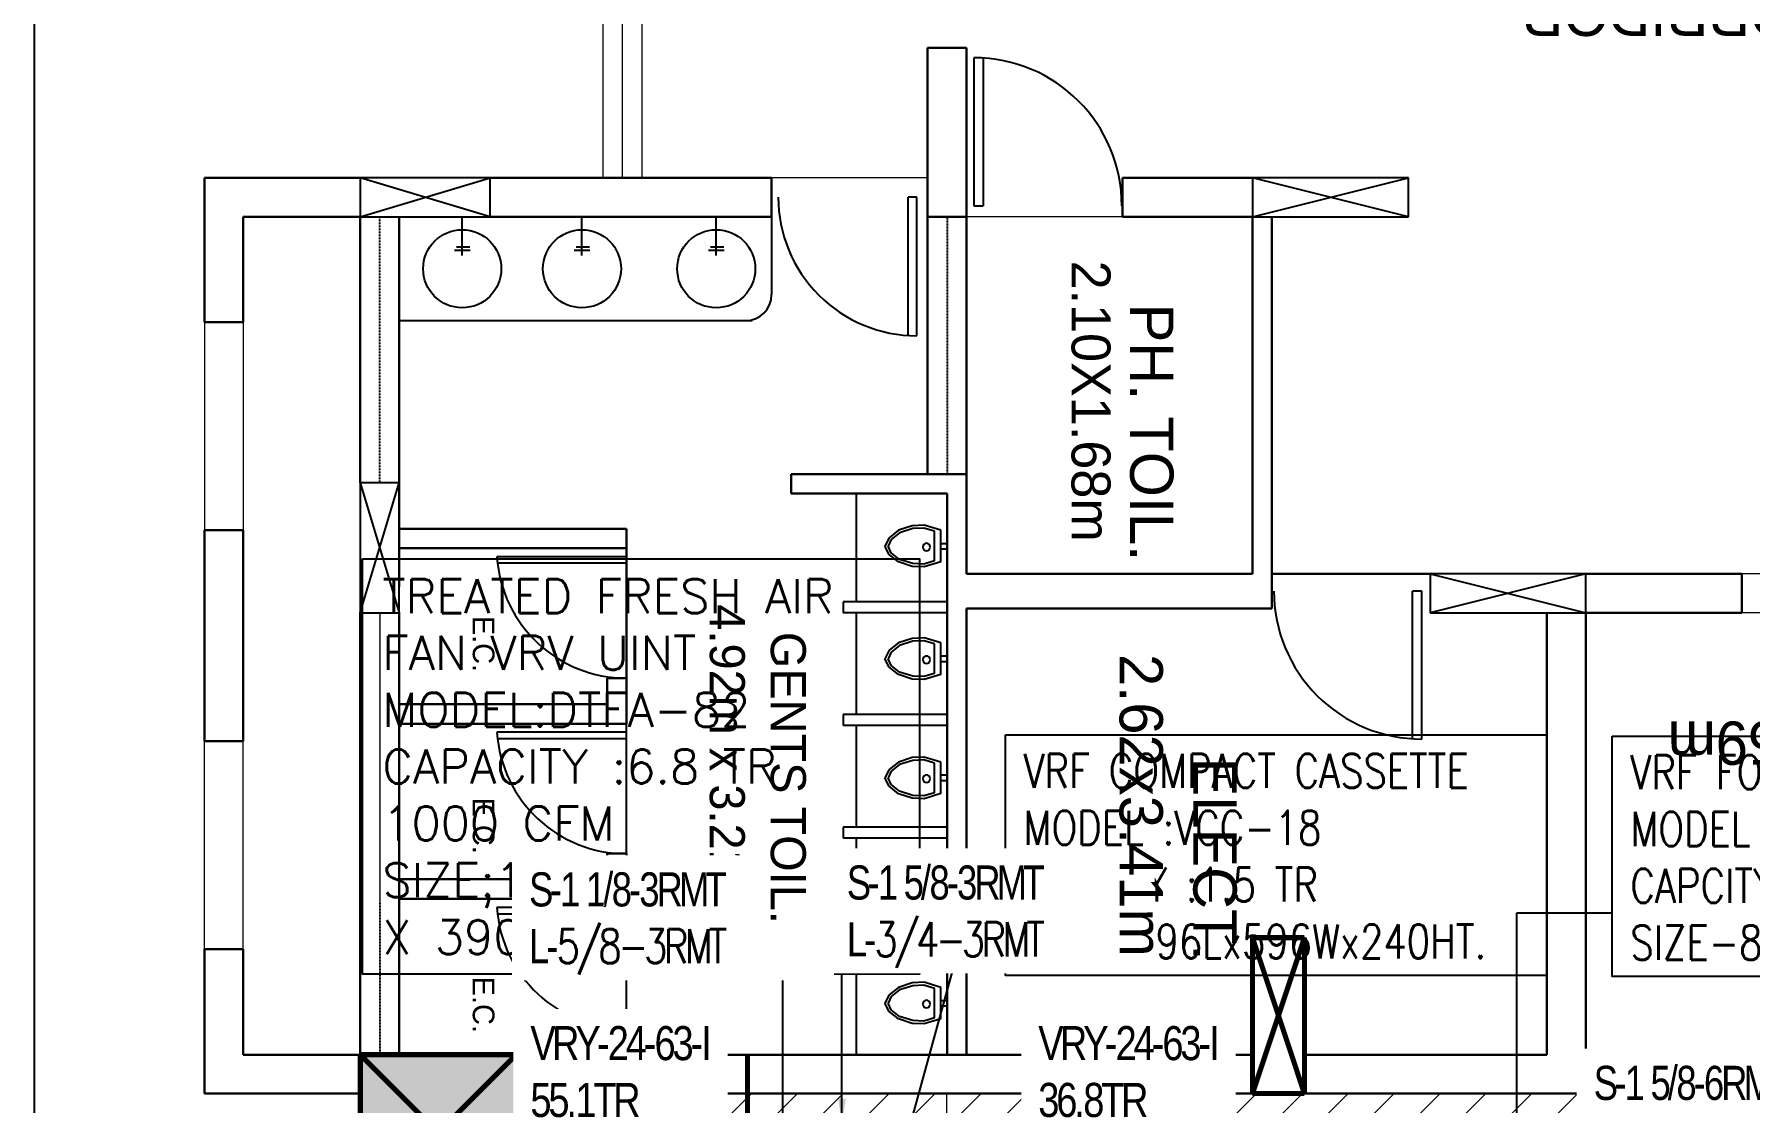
# Model space of a CAD drawing. Header units: millimetres. Extents: x 148480 to 578986, y 39883 to 155062.
# Drawn here: x 217004 to 227072, y 92126 to 98393 of the extents above; entities that cross this region are included whole.
import ezdxf

# ---------------------------------------------------------------- set-up
doc = ezdxf.new("R2010")
doc.units = ezdxf.units.MM
for name, pattern in [('CENTER', [2, 1.25, -0.25, 0.25, -0.25]), ('CONTINOUS', [0]), ('HIDDEN', [0.375, 0.25, -0.125])]:
    doc.linetypes.add(name, pattern=pattern)
for name, color, linetype in [('1', 8, 'Continuous'), ('15', 9, 'Continuous'), ('20', 5, 'Continuous'), ('CEN', 252, 'CENTER'), ('CONC-WALL', 1, 'Continuous'), ('doors', 9, 'Continuous'), ('fittings', 9, 'Continuous'), ('Hatch 01_UC', 7, 'Continuous'), ('HVAC TEXT', 7, 'Continuous'), ('HVAC-SECTIONS', 7, 'Continuous'), ('Layer2', 4, 'Continuous'), ('Layer4', 6, 'Continuous'), ('M-HVAC ELLIPTICAL DUCT', 6, 'Continuous'), ('M-HVAC VRV PIPE', 4, 'Continuous'), ('M-HVAC-SUPPLY AIR DUCT', 4, 'Continuous'), ('M-HVAC-TEXT', 7, 'Continuous'), ('PCE-HVACTEXT', 7, 'Continuous'), ('TEXT', 250, 'Continuous')]:
    doc.layers.add(name, color=color, linetype=linetype)
doc.layers.add('glass', color=7, linetype='Continuous', lineweight=0, true_color=0x0000d6)
for name, color, linetype, lineweight in [('I-PART-GYP', 6, 'Continuous', 30), ('ID-MODULAR', 44, 'Continuous', 9), ('P-PIPE-IDEN', 7, 'Continuous', 9)]:
    doc.layers.add(name, color=color, linetype=linetype, lineweight=lineweight)
doc.styles.add('Arial_2', font='arial.ttf', dxfattribs={"height": 75})
doc.styles.add('Arial_3', font='arial.ttf', dxfattribs={"height": 20.669291})
doc.styles.add('cg', font='GOTHIC.TTF', dxfattribs={"height": 0.5})
doc.styles.add('R', font='romans.shx')
doc.styles.add('ROMAND', font='romand__.ttf')
doc.styles.add('romans', font='stylu.ttf', dxfattribs={"height": 125})
doc.styles.add('rs', font='romans.shx', dxfattribs={"width": 0.75})
doc.dimstyles.new('GLAZ ALU', dxfattribs={"dimscale": 100, "dimtxt": 2, "dimasz": 1.4, "dimexe": 0.8, "dimexo": 0.8, "dimgap": 0.75, "dimtad": 1, "dimdec": 0, "dimzin": 0, "dimdsep": 46, "dimtxsty": 'rs', "dimcen": 0.09, "dimclrd": 8, "dimclre": 8, "dimclrt": 2, "dimadec": 0, "dimazin": 0, "dimtfac": 1, "dimtdec": 0, "dimtmove": 0, "dimatfit": 3, "dimfxl": 1, "dimtolj": 1, "dimtzin": 0, "dimarcsym": 0})
doc.dimstyles.new('Vayucon', dxfattribs={"dimtxt": 200, "dimasz": 150, "dimexe": 0, "dimexo": 0, "dimgap": 9e-05, "dimtad": 1, "dimdec": 0, "dimrnd": 5, "dimzin": 0, "dimdsep": 46, "dimtxsty": 'ROMAND', "dimcen": 90, "dimclrd": 42, "dimclre": 8, "dimclrt": 7, "dimadec": 0, "dimazin": 0, "dimtfac": 1, "dimtdec": 0, "dimtofl": 0, "dimtmove": 1, "dimatfit": 0, "dimfxl": 1, "dimtolj": 1, "dimtzin": 0, "dimarcsym": 0})
pattern_1 = [(225, (458171.04, 85860.92), (134.70384, -134.70384), [])]

# ---------------------------------------------------------------- blocks, each defined once
blk = doc.blocks.new('GFC1')
at = {"layer": 'Hatch 01_UC', "linetype": 'Continuous'}
h = blk.add_hatch(color=8, dxfattribs=at)
h.dxf.hatch_style = 1
h.paths.add_polyline_path([(292465, 92478), (291550, 92478), (291550, 93393), (292465, 93393)])
at = {"layer": '1', "color": 8, "linetype": 'Continuous'}
for p, q in [((294460, 96685), (294460, 96049)), ((294460, 96685), (294460, 96049)), ((294460, 95986), (294460, 95389)), ((294460, 95986), (294460, 95389)), ((294460, 95325), (294460, 94728)), ((294460, 95325), (294460, 94728)), ((294460, 94664), (294460, 94067)), ((294460, 94003), (294460, 93400))]:
    blk.add_line(p, q, dxfattribs=at)
at = {"layer": '1', "color": 8, "ltscale": 5}
for p, q in [((293113, 94573), (293113, 95335)), ((293113, 94573), (293113, 95335)), ((293113, 93545), (293113, 94307)), ((293113, 93545), (293113, 94307))]:
    blk.add_line(p, q, dxfattribs=at)
at = {"layer": '15', "color": 8, "linetype": 'Continuous'}
for p, q in [((292148, 98082), (292148, 98309)), ((292148, 98082), (292148, 98309)), ((292851, 98082), (292851, 98309)), ((292851, 98082), (292851, 98309)), ((293639, 98082), (293639, 98309)), ((293639, 98082), (293639, 98309)), ((292103, 98113), (292194, 98113)), ((292103, 98113), (292194, 98113)), ((292114, 98132), (292192, 98132)), ((292114, 98132), (292192, 98132)), ((292806, 98113), (292897, 98113)), ((292806, 98113), (292897, 98113)), ((292817, 98132), (292895, 98132)), ((292817, 98132), (292895, 98132)), ((293594, 98113), (293685, 98113)), ((293594, 98113), (293685, 98113)), ((293605, 98132), (293683, 98132)), ((293605, 98132), (293683, 98132))]:
    blk.add_line(p, q, dxfattribs=at)
for centre in [(292148, 98004), (292148, 98004), (292851, 98004), (292851, 98004), (293639, 98004), (293639, 98004)]:
    blk.add_circle(centre, 229, dxfattribs=at)
at = {"layer": '20', "color": 8, "linetype": 'HIDDEN', "ltscale": 0.2}
for p, q in [((291664, 96748), (291664, 98309)), ((291664, 96748), (291664, 98309)), ((294994, 98309), (294994, 96799)), ((294994, 98309), (294994, 96799)), ((291664, 95986), (291664, 93393)), ((291664, 95986), (291664, 93393))]:
    blk.add_line(p, q, dxfattribs=at)
at = {"layer": '20', "color": 8, "linetype": 'Continuous'}
for p, q in [((294384, 96049), (294384, 95986)), ((294994, 96049), (294384, 96049)), ((294994, 96049), (294384, 96049)), ((294384, 96049), (294384, 95986)), ((294994, 95986), (294384, 95986)), ((294994, 95986), (294384, 95986)), ((294384, 95389), (294384, 95325)), ((294994, 95389), (294384, 95389)), ((294994, 95389), (294384, 95389)), ((294384, 95389), (294384, 95325)), ((294994, 95325), (294384, 95325)), ((294994, 95325), (294384, 95325)), ((294384, 94728), (294384, 94664)), ((294994, 94728), (294384, 94728)), ((294994, 94664), (294384, 94664)), ((294384, 94067), (294384, 94003)), ((294994, 94067), (294384, 94067)), ((294994, 94003), (294384, 94003))]:
    blk.add_line(p, q, dxfattribs=at)
at = {"layer": 'CEN', "color": 8, "linetype": 'Continuous'}
for p, q in [((292312, 98309), (291550, 98538)), ((291550, 98309), (292312, 98538)), ((292312, 98538), (291550, 98538)), ((291550, 98538), (291550, 98309)), ((292312, 98309), (291550, 98538)), ((291550, 98309), (292312, 98538)), ((292312, 98538), (291550, 98538)), ((291550, 98538), (291550, 98309)), ((292312, 98309), (291550, 98538)), ((291550, 98309), (292312, 98538)), ((292312, 98538), (291550, 98538)), ((291550, 98538), (291550, 98309)), ((292312, 98309), (291550, 98538)), ((291550, 98309), (292312, 98538)), ((292312, 98538), (291550, 98538)), ((291550, 98538), (291550, 98309)), ((292312, 98309), (292312, 98538)), ((292312, 98309), (292312, 98538)), ((292312, 98309), (292312, 98538)), ((292312, 98309), (292312, 98538)), ((297701, 98309), (296786, 98538)), ((296786, 98309), (297701, 98538)), ((297701, 98538), (296786, 98538)), ((296786, 98538), (296786, 98309)), ((297701, 98309), (296786, 98538)), ((296786, 98309), (297701, 98538)), ((297701, 98538), (296786, 98538)), ((296786, 98538), (296786, 98309)), ((297701, 98309), (296786, 98538)), ((296786, 98309), (297701, 98538)), ((297701, 98538), (296786, 98538)), ((296786, 98538), (296786, 98309)), ((297701, 98309), (296786, 98538)), ((296786, 98309), (297701, 98538)), ((297701, 98538), (296786, 98538)), ((296786, 98538), (296786, 98309)), ((297701, 98309), (297701, 98538)), ((297701, 98309), (297701, 98538)), ((297701, 98309), (297701, 98538)), ((297701, 98309), (297701, 98538)), ((291550, 98309), (292312, 98309)), ((291550, 98309), (292312, 98309)), ((291550, 98309), (292312, 98309)), ((291550, 98309), (292312, 98309)), ((296786, 98309), (297701, 98309)), ((296786, 98309), (297701, 98309)), ((296786, 98309), (297701, 98309)), ((296786, 98309), (297701, 98309)), ((291550, 95986), (291778, 96748)), ((291550, 96748), (291778, 95986)), ((291550, 96748), (291550, 95986)), ((291778, 96748), (291550, 96748)), ((291550, 95986), (291778, 96748)), ((291550, 96748), (291778, 95986)), ((291550, 96748), (291550, 95986)), ((291778, 96748), (291550, 96748)), ((291550, 95986), (291778, 96748)), ((291550, 96748), (291778, 95986)), ((291550, 96748), (291550, 95986)), ((291778, 96748), (291550, 96748)), ((291550, 95986), (291778, 96748)), ((291550, 96748), (291778, 95986)), ((291550, 96748), (291550, 95986)), ((291778, 96748), (291550, 96748)), ((291778, 95986), (291778, 96748)), ((291778, 95986), (291778, 96748)), ((291778, 95986), (291778, 96748)), ((291778, 95986), (291778, 96748)), ((297828, 96215), (298743, 95986)), ((298743, 96215), (297828, 95986)), ((298743, 96215), (297828, 96215)), ((297828, 96215), (297828, 95986)), ((297828, 96215), (298743, 95986)), ((298743, 96215), (297828, 95986)), ((298743, 96215), (297828, 96215)), ((297828, 96215), (297828, 95986)), ((298743, 95986), (298743, 96215)), ((298743, 95986), (298743, 96215)), ((291550, 95986), (291778, 95986)), ((291550, 95986), (291778, 95986)), ((291550, 95986), (291778, 95986)), ((291550, 95986), (291778, 95986)), ((297828, 95986), (298743, 95986)), ((297828, 95986), (298743, 95986))]:
    blk.add_line(p, q, dxfattribs=at)
at = {"layer": 'CEN', "color": 8, "linetype": 'Continuous', "lineweight": 0}
for p, q in [((296786, 94080), (297091, 93165)), ((297091, 94080), (296786, 93165)), ((296786, 93165), (296786, 94080)), ((296786, 94080), (297091, 94080)), ((296786, 94080), (297091, 93165)), ((297091, 94080), (296786, 93165)), ((296786, 93165), (296786, 94080)), ((296786, 94080), (297091, 94080)), ((297091, 94080), (297091, 93165)), ((297091, 94080), (297091, 93165)), ((292465, 93393), (291550, 93393)), ((292465, 93393), (291550, 92478)), ((291550, 93393), (292465, 92478)), ((291550, 93393), (291550, 92478)), ((292465, 93393), (291550, 93393)), ((292465, 93393), (291550, 92478)), ((291550, 93393), (292465, 92478)), ((291550, 93393), (291550, 92478)), ((292465, 92478), (292465, 93393)), ((292465, 92478), (292465, 93393)), ((297091, 93165), (296786, 93165)), ((297091, 93165), (296786, 93165))]:
    blk.add_line(p, q, dxfattribs=at)
at = {"layer": 'CEN', "color": 8, "linetype": 'HIDDEN', "lineweight": 0, "ltscale": 1500}
blk.add_lwpolyline([(293822, 93397), (293822, 91127), (291552, 91127)], dxfattribs=at)
at = {"layer": 'CONC-WALL', "color": 8, "linetype": 'Continuous', "lineweight": 30}
for p, q in [((294879, 98309), (294879, 99300)), ((294879, 99300), (295108, 99300)), ((294879, 99300), (295108, 99300)), ((294879, 98309), (294879, 99300)), ((295108, 98309), (295108, 99300)), ((295108, 98309), (295108, 99300)), ((290635, 97690), (290635, 98538)), ((290635, 97690), (290635, 98538)), ((291550, 98538), (290635, 98538)), ((291550, 98538), (290635, 98538)), ((291550, 98538), (290635, 98538)), ((291550, 98538), (290635, 98538)), ((290635, 97690), (290635, 98538)), ((290635, 97690), (290635, 98538)), ((293964, 98538), (292312, 98538)), ((293964, 98538), (292312, 98538)), ((293964, 98309), (293964, 98538)), ((293964, 98309), (293964, 98538)), ((296023, 98309), (296023, 98538)), ((296786, 98538), (296023, 98538)), ((296023, 98309), (296023, 98538)), ((296786, 98538), (296023, 98538)), ((290863, 97690), (290863, 98309)), ((290863, 97690), (290863, 98309)), ((291550, 98309), (290863, 98309)), ((291550, 98309), (290863, 98309)), ((291550, 98309), (290863, 98309)), ((291550, 98309), (290863, 98309)), ((290863, 97690), (290863, 98309)), ((290863, 97690), (290863, 98309)), ((291550, 98309), (291550, 96748)), ((291550, 98309), (291550, 96748)), ((291778, 98309), (291778, 96138)), ((291778, 98309), (291778, 96138)), ((293964, 98309), (292312, 98309)), ((293964, 98309), (292312, 98309)), ((295108, 98309), (294879, 98309)), ((294879, 98309), (294879, 96799)), ((294879, 98309), (294879, 96799)), ((295108, 98309), (294879, 98309)), ((295108, 98309), (295108, 96799)), ((295108, 98309), (295108, 96799)), ((296786, 98309), (296023, 98309)), ((296786, 98309), (296023, 98309)), ((296786, 96215), (296786, 98309)), ((296786, 96215), (296786, 98309)), ((296900, 96011), (296900, 98309)), ((296900, 96011), (296900, 98309)), ((290635, 97690), (290863, 97690)), ((290635, 97690), (290863, 97690)), ((290635, 97690), (290863, 97690)), ((290635, 97690), (290863, 97690)), ((295108, 96799), (294079, 96799)), ((294079, 96685), (294079, 96799)), ((294079, 96685), (294079, 96799)), ((295108, 96799), (294079, 96799)), ((295108, 96215), (295108, 96799)), ((295108, 96215), (295108, 96799)), ((294994, 96685), (294079, 96685)), ((294994, 96685), (294079, 96685)), ((294994, 93393), (294994, 96685)), ((294994, 93393), (294994, 96685)), ((290635, 96470), (290863, 96470)), ((290635, 96470), (290635, 95232)), ((290635, 96470), (290863, 96470)), ((290635, 96470), (290635, 95232)), ((290635, 96470), (290635, 95232)), ((290635, 96470), (290863, 96470)), ((290635, 96470), (290635, 95232)), ((290635, 96470), (290863, 96470)), ((290863, 96470), (290863, 95232)), ((290863, 96470), (290863, 95232)), ((290863, 96470), (290863, 95232)), ((290863, 96470), (290863, 95232)), ((293113, 96479), (291778, 96479)), ((293113, 96479), (291778, 96479)), ((293113, 96479), (293113, 96365)), ((293113, 96479), (293113, 96365)), ((293113, 96365), (291778, 96365)), ((293113, 96365), (291778, 96365)), ((293113, 95602), (293113, 96365)), ((293113, 95602), (293113, 96365)), ((296786, 96215), (295108, 96215)), ((296786, 96215), (295108, 96215)), ((297828, 96215), (296900, 96215)), ((297828, 96215), (296900, 96215)), ((298743, 96215), (299627, 96215)), ((298743, 96215), (299658, 96215)), ((299658, 95986), (299658, 96215)), ((291550, 95986), (291550, 93393)), ((291550, 95986), (291550, 93393)), ((291778, 95986), (291778, 93393)), ((291778, 95986), (291778, 93393)), ((295108, 93393), (295108, 96011)), ((296900, 96011), (295108, 96011)), ((295108, 93393), (295108, 96011)), ((296900, 96011), (295108, 96011)), ((298514, 95986), (298514, 93393)), ((298514, 95986), (298514, 93393)), ((298743, 95986), (298743, 93393)), ((298743, 95986), (298743, 93393)), ((298743, 95986), (299627, 95986)), ((298743, 95986), (299658, 95986)), ((293113, 95602), (292998, 95602)), ((292998, 95602), (292998, 95450)), ((292998, 95602), (292998, 95450)), ((293113, 95602), (292998, 95602)), ((293113, 95602), (293113, 95335)), ((293113, 95602), (293113, 95335)), ((292998, 95450), (291778, 95450)), ((292998, 95450), (291778, 95450)), ((293113, 95335), (291778, 95335)), ((293113, 95335), (291778, 95335)), ((290635, 95232), (290863, 95232)), ((290635, 95232), (290863, 95232)), ((290635, 95232), (290863, 95232)), ((290635, 95232), (290863, 95232)), ((293113, 94573), (292998, 94573)), ((292998, 94573), (292998, 94422)), ((292998, 94573), (292998, 94422)), ((293113, 94573), (292998, 94573)), ((293113, 94573), (293113, 94307)), ((293113, 94573), (293113, 94307)), ((291778, 94422), (292998, 94422)), ((291778, 94422), (292998, 94422)), ((291778, 94307), (293113, 94307)), ((291778, 94307), (293113, 94307)), ((290635, 93165), (290635, 94012)), ((290635, 93165), (290635, 94012)), ((290635, 94012), (290863, 94012)), ((290635, 94012), (290863, 94012)), ((290635, 93165), (290635, 94012)), ((290635, 93165), (290635, 94012)), ((290635, 94012), (290863, 94012)), ((290635, 94012), (290863, 94012)), ((290635, 94012), (290863, 94012)), ((290635, 94012), (290863, 94012)), ((290635, 93165), (290635, 94012)), ((290635, 93165), (290635, 94012)), ((290635, 94012), (290863, 94012)), ((290635, 94012), (290863, 94012)), ((290635, 93165), (290635, 94012)), ((290635, 93165), (290635, 94012)), ((290863, 93393), (290863, 94012)), ((290863, 93393), (290863, 94012)), ((290863, 93393), (290863, 94012)), ((290863, 93393), (290863, 94012)), ((290863, 93393), (290863, 94012)), ((290863, 93393), (290863, 94012)), ((290863, 93393), (290863, 94012)), ((290863, 93393), (290863, 94012)), ((292998, 93545), (293113, 93545)), ((292998, 93545), (292998, 93393)), ((292998, 93545), (292998, 93393)), ((292998, 93545), (293113, 93545)), ((293113, 93545), (293113, 93393)), ((293113, 93545), (293113, 93393)), ((290863, 93393), (291550, 93393)), ((290863, 93393), (291550, 93393)), ((292998, 93393), (292465, 93393)), ((292998, 93393), (292465, 93393)), ((294994, 93393), (293113, 93393)), ((294994, 93393), (293113, 93393)), ((296786, 93393), (293151, 93393)), ((296786, 93393), (295108, 93393)), ((298514, 93393), (297091, 93393)), ((298514, 93393), (297091, 93393)), ((301361, 93393), (298743, 93393)), ((301361, 93393), (298743, 93393)), ((291550, 93165, -141), (290635, 93165)), ((296824, 93165), (292465, 93165)), ((296786, 93165), (292465, 93165)), ((298463, 93165), (297091, 93165)), ((301399, 93165), (297129, 93165)), ((301399, 93165), (297129, 93165))]:
    blk.add_line(p, q, dxfattribs=at)
at = {"layer": 'DEFPOINTS', "color": 8, "linetype": 'Continuous'}
blk.add_lwpolyline([(330909, 62387), (289637, 62387), (289637, 144737), (330909, 144737)], close=True, dxfattribs=at)
at = {"layer": 'doors', "color": 8, "linetype": 'Continuous'}
for p, q in [((295151, 99242), (295151, 98374)), ((295151, 99242), (295151, 98374)), ((295205, 99240), (295205, 98374)), ((295205, 99240), (295205, 98374)), ((294765, 97612), (294765, 98424)), ((294816, 98424), (294765, 98424)), ((294765, 97612), (294765, 98424)), ((294816, 98424), (294765, 98424)), ((294816, 97610), (294816, 98424)), ((294816, 97610), (294816, 98424)), ((295151, 98374), (295205, 98374)), ((295151, 98374), (295205, 98374)), ((293113, 96314), (292352, 96314)), ((293113, 96314), (292352, 96314)), ((293113, 96276), (292356, 96276)), ((293113, 96276), (292356, 96276)), ((293113, 96276), (293113, 96314)), ((293113, 96276), (293113, 96314)), ((297726, 95247), (297726, 96113)), ((297780, 96113), (297726, 96113)), ((297726, 95247), (297726, 96113)), ((297780, 96113), (297726, 96113)), ((297780, 95245), (297780, 96113)), ((297780, 95245), (297780, 96113)), ((293113, 95285), (292352, 95285)), ((293113, 95285), (292352, 95285)), ((293113, 95246), (292356, 95246)), ((293113, 95246), (292356, 95246)), ((293113, 95246), (293113, 95285)), ((293113, 95246), (293113, 95285)), ((293113, 94256), (292352, 94256)), ((293113, 94256), (292352, 94256)), ((293113, 94218), (293113, 94256)), ((293113, 94218), (293113, 94256)), ((293113, 94218), (292356, 94218)), ((293113, 94218), (292356, 94218))]:
    blk.add_line(p, q, dxfattribs=at)
for centre, radius, start, end in [((295151, 98374), 868, 0, 90), ((295151, 98374), 868, 0, 90), ((295151, 98374), 868, 0, 90), ((295151, 98374), 868, 0, 90), ((294816, 98424), 813, 180, 270), ((294816, 98424), 813, 180, 270), ((294816, 98424), 813, 180, 270), ((294816, 98424), 813, 180, 270), ((293113, 96365), 763, 183.8226, 270), ((293113, 96365), 763, 183.8226, 270), ((297780, 96113), 868, 180, 270), ((297780, 96113), 868, 180, 270), ((297780, 96113), 868, 180, 270), ((297780, 96113), 868, 180, 270), ((293113, 95335), 763, 183.8226, 270), ((293113, 95335), 763, 183.8226, 270), ((293113, 94307), 763, 183.8226, 270), ((293113, 94307), 763, 183.8226, 270)]:
    blk.add_arc(centre, radius, start, end, dxfattribs=at)
at = {"layer": 'fittings', "color": 8, "ltscale": 5}
for p, q in [((293964, 98309), (293964, 97852)), ((293964, 98309), (293964, 97852)), ((293850, 97699), (291778, 97699)), ((293850, 97699), (291778, 97699))]:
    blk.add_line(p, q, dxfattribs=at)
at = {"layer": 'fittings', "color": 8, "linetype": 'Continuous'}
for p, q in [((294708, 96470, -32), (294653, 96426, -32)), ((294708, 96470, -32), (294653, 96426, -32)), ((294715, 96455, -32), (294666, 96416, -32)), ((294715, 96455, -32), (294666, 96416, -32)), ((294789, 96496, -32), (294708, 96470, -32)), ((294789, 96496, -32), (294708, 96470, -32)), ((294792, 96480, -32), (294715, 96455, -32)), ((294792, 96480, -32), (294715, 96455, -32)), ((294859, 96499, -32), (294789, 96496, -32)), ((294859, 96499, -32), (294789, 96496, -32)), ((294857, 96483, -32), (294792, 96480, -32)), ((294857, 96483, -32), (294792, 96480, -32)), ((294920, 96464, -32), (294857, 96483, -32)), ((294920, 96464, -32), (294857, 96483, -32)), ((294958, 96470, -32), (294859, 96499, -32)), ((294958, 96470, -32), (294859, 96499, -32)), ((294920, 96290, -32), (294920, 96464, -32)), ((294920, 96290, -32), (294920, 96464, -32)), ((294958, 96284, -32), (294958, 96470, -32)), ((294958, 96284, -32), (294958, 96470, -32)), ((294653, 96426, -32), (294629, 96377, -32)), ((294653, 96426, -32), (294629, 96377, -32)), ((294653, 96328, -32), (294629, 96377, -32)), ((294653, 96328, -32), (294629, 96377, -32)), ((294666, 96416, -32), (294647, 96377, -32)), ((294666, 96416, -32), (294647, 96377, -32)), ((294666, 96338, -32), (294647, 96377, -32)), ((294666, 96338, -32), (294647, 96377, -32)), ((294958, 96393), (294994, 96393)), ((294958, 96393), (294994, 96393)), ((294958, 96361), (294994, 96361)), ((294958, 96361), (294994, 96361)), ((294708, 96284, -32), (294653, 96328, -32)), ((294708, 96284, -32), (294653, 96328, -32)), ((294715, 96299, -32), (294666, 96338, -32)), ((294715, 96299, -32), (294666, 96338, -32)), ((294789, 96258, -32), (294708, 96284, -32)), ((294789, 96258, -32), (294708, 96284, -32)), ((294792, 96274, -32), (294715, 96299, -32)), ((294792, 96274, -32), (294715, 96299, -32)), ((294859, 96255, -32), (294789, 96258, -32)), ((294859, 96255, -32), (294789, 96258, -32)), ((294857, 96271, -32), (294792, 96274, -32)), ((294857, 96271, -32), (294792, 96274, -32)), ((294920, 96290, -32), (294857, 96271, -32)), ((294920, 96290, -32), (294857, 96271, -32)), ((294958, 96284, -32), (294859, 96255, -32)), ((294958, 96284, -32), (294859, 96255, -32)), ((294653, 95766, -32), (294629, 95716, -32)), ((294653, 95766, -32), (294629, 95716, -32)), ((294666, 95755, -32), (294647, 95716, -32)), ((294666, 95755, -32), (294647, 95716, -32)), ((294708, 95809, -32), (294653, 95766, -32)), ((294708, 95809, -32), (294653, 95766, -32)), ((294715, 95794, -32), (294666, 95755, -32)), ((294715, 95794, -32), (294666, 95755, -32)), ((294789, 95835, -32), (294708, 95809, -32)), ((294789, 95835, -32), (294708, 95809, -32)), ((294792, 95819, -32), (294715, 95794, -32)), ((294792, 95819, -32), (294715, 95794, -32)), ((294859, 95838, -32), (294789, 95835, -32)), ((294859, 95838, -32), (294789, 95835, -32)), ((294857, 95822, -32), (294792, 95819, -32)), ((294857, 95822, -32), (294792, 95819, -32)), ((294920, 95803, -32), (294857, 95822, -32)), ((294920, 95803, -32), (294857, 95822, -32)), ((294958, 95809, -32), (294859, 95838, -32)), ((294958, 95809, -32), (294859, 95838, -32)), ((294920, 95629, -32), (294920, 95803, -32)), ((294920, 95629, -32), (294920, 95803, -32)), ((294958, 95624, -32), (294958, 95809, -32)), ((294958, 95624, -32), (294958, 95809, -32)), ((294653, 95667, -32), (294629, 95716, -32)), ((294653, 95667, -32), (294629, 95716, -32)), ((294666, 95677, -32), (294647, 95716, -32)), ((294666, 95677, -32), (294647, 95716, -32)), ((294708, 95623, -32), (294653, 95667, -32)), ((294708, 95623, -32), (294653, 95667, -32)), ((294715, 95638, -32), (294666, 95677, -32)), ((294715, 95638, -32), (294666, 95677, -32)), ((294958, 95733), (294994, 95733)), ((294958, 95733), (294994, 95733)), ((294958, 95700), (294994, 95700)), ((294958, 95700), (294994, 95700)), ((294789, 95597, -32), (294708, 95623, -32)), ((294789, 95597, -32), (294708, 95623, -32)), ((294792, 95613, -32), (294715, 95638, -32)), ((294792, 95613, -32), (294715, 95638, -32)), ((294859, 95594, -32), (294789, 95597, -32)), ((294859, 95594, -32), (294789, 95597, -32)), ((294857, 95611, -32), (294792, 95613, -32)), ((294857, 95611, -32), (294792, 95613, -32)), ((294920, 95629, -32), (294857, 95611, -32)), ((294920, 95629, -32), (294857, 95611, -32)), ((294958, 95624, -32), (294859, 95594, -32)), ((294958, 95624, -32), (294859, 95594, -32)), ((294859, 95139, -32), (294789, 95136, -32)), ((294859, 95139, -32), (294789, 95136, -32)), ((294958, 95110, -32), (294859, 95139, -32)), ((294958, 95110, -32), (294859, 95139, -32)), ((294653, 95067, -32), (294629, 95017, -32)), ((294653, 95067, -32), (294629, 95017, -32)), ((294666, 95056, -32), (294647, 95017, -32)), ((294666, 95056, -32), (294647, 95017, -32)), ((294708, 95110, -32), (294653, 95067, -32)), ((294708, 95110, -32), (294653, 95067, -32)), ((294715, 95096, -32), (294666, 95056, -32)), ((294715, 95096, -32), (294666, 95056, -32)), ((294789, 95136, -32), (294708, 95110, -32)), ((294789, 95136, -32), (294708, 95110, -32)), ((294792, 95120, -32), (294715, 95096, -32)), ((294792, 95120, -32), (294715, 95096, -32)), ((294857, 95123, -32), (294792, 95120, -32)), ((294857, 95123, -32), (294792, 95120, -32)), ((294920, 95104, -32), (294857, 95123, -32)), ((294920, 95104, -32), (294857, 95123, -32)), ((294920, 94930, -32), (294920, 95104, -32)), ((294920, 94930, -32), (294920, 95104, -32)), ((294958, 94925, -32), (294958, 95110, -32)), ((294958, 94925, -32), (294958, 95110, -32)), ((294653, 94968, -32), (294629, 95017, -32)), ((294653, 94968, -32), (294629, 95017, -32)), ((294666, 94978, -32), (294647, 95017, -32)), ((294666, 94978, -32), (294647, 95017, -32)), ((294708, 94924, -32), (294653, 94968, -32)), ((294708, 94924, -32), (294653, 94968, -32)), ((294715, 94939, -32), (294666, 94978, -32)), ((294715, 94939, -32), (294666, 94978, -32)), ((294792, 94914, -32), (294715, 94939, -32)), ((294792, 94914, -32), (294715, 94939, -32)), ((294958, 95034), (294994, 95034)), ((294958, 95034), (294994, 95034)), ((294958, 95001), (294994, 95001)), ((294958, 95001), (294994, 95001)), ((294789, 94898, -32), (294708, 94924, -32)), ((294789, 94898, -32), (294708, 94924, -32)), ((294859, 94895, -32), (294789, 94898, -32)), ((294859, 94895, -32), (294789, 94898, -32)), ((294857, 94912, -32), (294792, 94914, -32)), ((294857, 94912, -32), (294792, 94914, -32)), ((294920, 94930, -32), (294857, 94912, -32)), ((294920, 94930, -32), (294857, 94912, -32)), ((294958, 94925, -32), (294859, 94895, -32)), ((294958, 94925, -32), (294859, 94895, -32)), ((294708, 94449, -32), (294653, 94406, -32)), ((294715, 94435, -32), (294666, 94395, -32)), ((294789, 94475, -32), (294708, 94449, -32)), ((294792, 94459, -32), (294715, 94435, -32)), ((294859, 94478, -32), (294789, 94475, -32)), ((294857, 94462, -32), (294792, 94459, -32)), ((294920, 94443, -32), (294857, 94462, -32)), ((294958, 94449, -32), (294859, 94478, -32)), ((294920, 94270, -32), (294920, 94443, -32)), ((294958, 94264, -32), (294958, 94449, -32)), ((294653, 94406, -32), (294629, 94356, -32)), ((294653, 94307, -32), (294629, 94356, -32)), ((294666, 94395, -32), (294647, 94356, -32)), ((294666, 94317, -32), (294647, 94356, -32)), ((294958, 94373), (294994, 94373)), ((294958, 94340), (294994, 94340)), ((294708, 94264, -32), (294653, 94307, -32)), ((294715, 94278, -32), (294666, 94317, -32)), ((294789, 94237, -32), (294708, 94264, -32)), ((294792, 94253, -32), (294715, 94278, -32)), ((294859, 94234, -32), (294789, 94237, -32)), ((294857, 94251, -32), (294792, 94253, -32)), ((294920, 94270, -32), (294857, 94251, -32)), ((294958, 94264, -32), (294859, 94234, -32)), ((294653, 93745, -32), (294629, 93696, -32)), ((294666, 93735, -32), (294647, 93696, -32)), ((294708, 93788, -32), (294653, 93745, -32)), ((294715, 93774, -32), (294666, 93735, -32)), ((294789, 93815, -32), (294708, 93788, -32)), ((294792, 93798, -32), (294715, 93774, -32)), ((294859, 93818, -32), (294789, 93815, -32)), ((294857, 93801, -32), (294792, 93798, -32)), ((294920, 93782, -32), (294857, 93801, -32)), ((294958, 93788, -32), (294859, 93818, -32)), ((294920, 93609, -32), (294920, 93782, -32)), ((294958, 93603, -32), (294958, 93788, -32)), ((294653, 93646, -32), (294629, 93696, -32)), ((294666, 93657, -32), (294647, 93696, -32)), ((294708, 93603, -32), (294653, 93646, -32)), ((294715, 93617, -32), (294666, 93657, -32)), ((294958, 93712), (294994, 93712)), ((294958, 93679), (294994, 93679)), ((294789, 93576, -32), (294708, 93603, -32)), ((294792, 93593, -32), (294715, 93617, -32)), ((294859, 93574, -32), (294789, 93576, -32)), ((294857, 93590, -32), (294792, 93593, -32)), ((294920, 93609, -32), (294857, 93590, -32)), ((294958, 93603, -32), (294859, 93574, -32))]:
    blk.add_line(p, q, dxfattribs=at)
at = {"layer": 'fittings', "color": 8, "ltscale": 5}
blk.add_arc((293812, 97852), 152, 270, 0, dxfattribs=at)
blk.add_arc((293812, 97852), 152, 270, 0, dxfattribs=at)
at = {"layer": 'fittings', "color": 8, "linetype": 'Continuous', "extrusion": (0, 0, -1)}
for centre in [(294873, 96371, -32), (294873, 96371, -32), (294873, 95710, -32), (294873, 95710, -32), (294873, 95012, -32), (294873, 95012, -32), (294873, 94351, -32), (294873, 93690, -32)]:
    blk.add_ellipse(centre, major_axis=(22.1, 0), ratio=1, dxfattribs=at)
at = {"layer": 'glass', "color": 8, "linetype": 'Continuous'}
for p, q in [((292973, 101323), (292973, 98538)), ((292973, 101323), (292973, 98538)), ((293087, 101323), (293087, 98538)), ((293087, 101323), (293087, 98538)), ((293202, 101323), (293202, 98538)), ((293202, 101323), (293202, 98538)), ((294879, 98538), (293964, 98538)), ((294879, 98538), (293964, 98538)), ((296023, 98309), (295108, 98309)), ((296023, 98309), (295108, 98309)), ((290635, 97690), (290635, 96470)), ((290635, 97690), (290635, 96470)), ((290635, 97690), (290635, 96470)), ((290635, 97690), (290635, 96470)), ((290863, 97690), (290863, 96470)), ((290863, 97690), (290863, 96470)), ((290863, 97690), (290863, 96470)), ((290863, 97690), (290863, 96470)), ((300542, 96215), (299627, 96215)), ((300573, 96215), (299658, 96215)), ((300542, 95986), (299627, 95986)), ((300573, 95986), (299658, 95986)), ((290635, 94012), (290635, 95232)), ((290635, 94012), (290635, 95232)), ((290635, 94012), (290635, 95232)), ((290635, 94012), (290635, 95232)), ((290863, 94012), (290863, 95232)), ((290863, 94012), (290863, 95232)), ((290863, 94012), (290863, 95232)), ((290863, 94012), (290863, 95232))]:
    blk.add_line(p, q, dxfattribs=at)
at = {"layer": 'I-PART-GYP', "color": 8, "linetype": 'CONTINOUS'}
blk.add_lwpolyline([(295540, 89600), (295440, 89600), (295440, 93165), (295540, 93165)], close=True, dxfattribs=at)
at = {"layer": 'ID-MODULAR', "color": 8}
blk.add_lwpolyline([(295440, 93165), (294990, 93165), (294990, 91515), (295440, 91515)], close=True, dxfattribs=at)
at = {"layer": 'TEXT', "color": 8, "style": 'cg'}
for s, height, rotation, p in [('1.83mWIDE CORRIDOR', 254.17, 180, (302143, 99624)), ('2.10X1.68m', 228.8, 270, (295724, 98052)), ('PH. TOIL.', 254.2, 270, (296068, 97799)), ('PH. TOIL.', 254.2, 270, (296068, 97799)), ('E.C.', 127.1, 270, (292210, 95968)), ('E.C.', 127.1, 270, (292210, 95968)), ('4.92m x 3.21m', 205.88, 270, (293601, 96035)), ('GENTS TOIL.', 205.88, 270, (293959, 95874)), ('GENTS TOIL.', 205.88, 270, (293959, 95874)), ('2.62x3.41m', 254.2, 270, (296006, 95744)), ('2.74x2.59m', 254.2, 180, (300999, 95348)), ('ELECT.', 254.2, 270, (296439, 95136)), ('ELECT.', 254.2, 270, (296439, 95136)), ('E.C.', 127.1, 270, (292210, 94902)), ('E.C.', 127.1, 270, (292210, 94902)), ('E.C.', 127.1, 270, (292210, 93851)), ('E.C.', 127.1, 270, (292210, 93851))]:
    blk.add_text(s, height=height, rotation=rotation, dxfattribs=at).set_placement(p)
blk = doc.blocks.new('celling')
at = {"layer": 'Hatch 01_UC', "linetype": 'Continuous', "lineweight": 0, "transparency": 33554597}
h = blk.add_hatch(dxfattribs=at)
h.set_pattern_fill('ANSI31', color=8, scale=60, angle=180)
h.set_pattern_definition(pattern_1)
h.paths.add_polyline_path([(302278, 37150), (302278, 38950), (302878, 38950), (302878, 39550), (304678, 39550), (304678, 37150)], flags=16)
h.paths.add_polyline_path([(301747, 39446), (301747, 36568), (305210, 36568), (305210, 40132), (302234, 40132), (302234, 39446)])
h = blk.add_hatch(dxfattribs=at)
h.set_pattern_fill('ANSI31', color=8, scale=60, angle=180)
h.set_pattern_definition(pattern_1)
h.paths.add_polyline_path([(305850, 37139), (305850, 39539), (310050, 39539), (310050, 37139)], flags=16)
h.paths.add_polyline_path([(305310, 40132), (305310, 36568), (310590, 36568), (310590, 40132)])
at = {"layer": 'Hatch 01_UC', "color": 8, "linetype": 'Continuous', "lineweight": 0}
for points in [[(305210, 40132), (302234, 40132), (302234, 39446), (301747, 39446), (301747, 36568), (305210, 36568)], [(310590, 40132), (305310, 40132), (305310, 36568), (310590, 36568)]]:
    blk.add_lwpolyline(points, close=True, dxfattribs=at)
blk = doc.blocks.new('BEAM')
at = {"layer": 'CEN', "color": 11, "linetype": 'Continuous', "lineweight": 0, "const_width": 30}
for points in [[(356786, 94080), (357091, 94080)], [(356786, 93165), (356786, 94080)], [(357091, 94080), (356786, 93165)], [(356786, 94080), (357091, 93165)], [(356786, 94080), (357091, 94080)], [(356786, 93165), (356786, 94080)], [(357091, 94080), (356786, 93165)], [(356786, 94080), (357091, 93165)], [(357091, 94080), (357091, 93165)], [(357091, 94080), (357091, 93165)], [(351550, 93393), (351550, 92478)], [(351550, 93393), (352465, 92478)], [(352465, 93393), (351550, 92478)], [(352465, 93393), (351550, 93393)], [(351550, 93393), (351550, 92478)], [(351550, 93393), (352465, 92478)], [(352465, 93393), (351550, 92478)], [(352465, 93393), (351550, 93393)], [(352465, 92478), (352465, 93393)], [(352465, 92478), (352465, 93393)], [(357091, 93165), (356786, 93165)], [(357091, 93165), (356786, 93165)]]:
    blk.add_lwpolyline(points, dxfattribs=at)
at = {"layer": 'CEN', "color": 11, "linetype": 'HIDDEN', "lineweight": 0, "ltscale": 1500, "const_width": 30}
blk.add_lwpolyline([(353822, 93397), (353822, 91127), (351552, 91127)], dxfattribs=at)
blk = doc.blocks.new('BEE')
at = {"layer": 'M-HVAC VRV PIPE', "linetype": 'Continuous'}
blk.add_blockref('BEAM', (0, 0), dxfattribs=at)

msp = doc.modelspace()

# ---------------------------------------------------------------- block references
at = {"layer": 'Layer4', "linetype": 'Continuous', "rotation": 360}
msp.add_blockref('GFC1', (-72632.4, -986), dxfattribs=at)

# ---------------------------------------------------------------- next in the draw order: linework, layer by layer
at = {"layer": 'HVAC TEXT'}
for points in [[(222703.3, 94283.7), (225878.8, 94283.7), (225878.8, 92872.4), (222703.3, 92872.4)], [(226265.1, 94276.3), (229440.6, 94276.3), (229440.6, 92865), (226265.1, 92865)]]:
    msp.add_lwpolyline(points, close=True, dxfattribs=at)
at = {"layer": 'HVAC-SECTIONS', "color": 0, "linetype": 'Continuous', "elevation": -31.8}
msp.add_lwpolyline([(218931.1, 95316.7), (222199.5, 95316.7), (222199.5, 92880), (218931.1, 92880)], close=True, dxfattribs=at)

# ---------------------------------------------------------------- next in the draw order: block references
at = {"layer": 'Hatch 01_UC', "color": 252, "linetype": 'Continuous', "true_color": 0x939598, "rotation": 360}
msp.add_blockref('celling', (-82402.2, 52046.6), dxfattribs=at)
at = {"layer": 'Layer2', "linetype": 'Continuous', "rotation": 360}
msp.add_blockref('BEE', (-132632.4, -986), dxfattribs=at)

# ---------------------------------------------------------------- next in the draw order: texts
at = {"layer": 'HVAC TEXT', "char_height": 200, "width": 4668.514, "attachment_point": 1, "style": 'Arial_3'}
for s, insert in [('\\pxql;{\\Fsimplex.shx|c0;\\W0.8;\\C0;VRF COMPACT CASSETTE\\PMODEL :VCC-18\\PCAPCITY :1.5 TR\\PSIZE-596Lx596Wx240HT. }', (222809.9, 94172.1)), ('\\pxql;{\\Fsimplex.shx|c0;\\W0.8;\\C0;VRF FOURWAY CASSETTE\\PMODEL :VLC-18\\PCAPCITY :1.5 TR\\PSIZE-840WX840DX190H }', (226371.7, 94164.7))]:
    msp.add_mtext(s, dxfattribs=dict(at, insert=insert))
at = {"layer": 'M-HVAC-TEXT', "color": 7, "insert": (220623.3, 95197.6, -31.8), "char_height": 200, "width": 3153.103, "attachment_point": 2, "style": 'R'}
msp.add_mtext('\\pxql;TREATED FRESH AIR FAN VRV UINT\\PMODEL:DTFA-82\\PCAPACITY :6.8 TR\\P1000 CFM\\PSIZE;1163W X 1205D X 390HT', dxfattribs=at)

# ---------------------------------------------------------------- next in the draw order: leaders
at = {"layer": 'M-HVAC ELLIPTICAL DUCT', "linetype": 'Continuous'}
msp.add_leader([(221530.9, 89761.2), (222475.6, 93194.7), (222692.3, 93194.7)], dimstyle='Vayucon', dxfattribs=at)
at = {"layer": 'M-HVAC-SUPPLY AIR DUCT', "color": 7, "linetype": 'Continuous'}
msp.add_leader([(225705.6, 90985.2), (225705.6, 93238.4), (226265.1, 93238.4)], dimstyle='Vayucon', dxfattribs=at)

# ---------------------------------------------------------------- next in the draw order: texts
at = {"layer": 'M-HVAC-TEXT', "insert": (227863.8, 91741.8, 0.9), "char_height": 200, "width": 1707.675, "attachment_point": 9, "style": 'romans', "bg_fill": 2}
msp.add_mtext('\\pxql;{\\fStylus BT|b0|i0|c0|p34;\\W0.8;\\T0.8;\\C6;S-1 5/8-6RMT\\P\\pt0.5;L-\\Fromans.shx|c1;3/4-6RMT}', dxfattribs=at)
at = {"layer": 'P-PIPE-IDEN', "char_height": 200, "width": 1058.119, "attachment_point": 1, "style": 'Arial_2', "bg_fill": 2}
for s, insert in [('{\\W0.8;\\T0.8;\\C1;VRY-24-63-I\\P55.1TR}', (219915.7, 92575.1)), ('{\\W0.8;\\T0.8;\\C1;VRY-24-63-I\\P36.8TR}', (222896.3, 92575.1))]:
    msp.add_mtext(s, dxfattribs=dict(at, insert=insert))

# ---------------------------------------------------------------- next in the draw order: leaders
at = {"layer": 'PCE-HVACTEXT', "ltscale": 0.25}
for points in [[(221396.6, 91891.7), (221396.6, 93242.1), (219907.9, 93242.1)], [(221744.6, 92008.2), (221744.6, 93242.1), (223233.3, 93242.1)]]:
    msp.add_leader(points, dimstyle='GLAZ ALU', override={"dimtad": 0, "dimclrd": 7, "dimclrt": 256, "dimfxl": 100, "dimfxlon": 1, "dimtfill": 1, "dimarcsym": 1}, dxfattribs=at)

# ---------------------------------------------------------------- next in the draw order: texts
at = {"layer": 'M-HVAC-TEXT', "insert": (223480.5, 92917.2, 0.9), "char_height": 200, "width": 1707.675, "attachment_point": 9, "style": 'romans', "bg_fill": 2}
msp.add_mtext('\\pxql;{\\fStylus BT|b0|i0|c0|p34;\\W0.8;\\T0.8;\\C6;S-1 5/8-3RMT\\P\\pt0.5;L-\\Fromans.shx|c1;3/4-3RMT}', dxfattribs=at)

# ---------------------------------------------------------------- next in the draw order: texts
at = {"layer": 'M-HVAC-TEXT', "insert": (221596.7, 92876.9), "char_height": 200, "width": 1688.764, "attachment_point": 9, "style": 'romans', "bg_fill": 2}
msp.add_mtext('\\pxql;{\\W0.8;\\T0.8;\\C6;S-1 1/8-3RMT\\P\\pt1;L-\\Fromans.shx|c1;5/8-3RMT}', dxfattribs=at)

doc.saveas('drawing.dxf')
